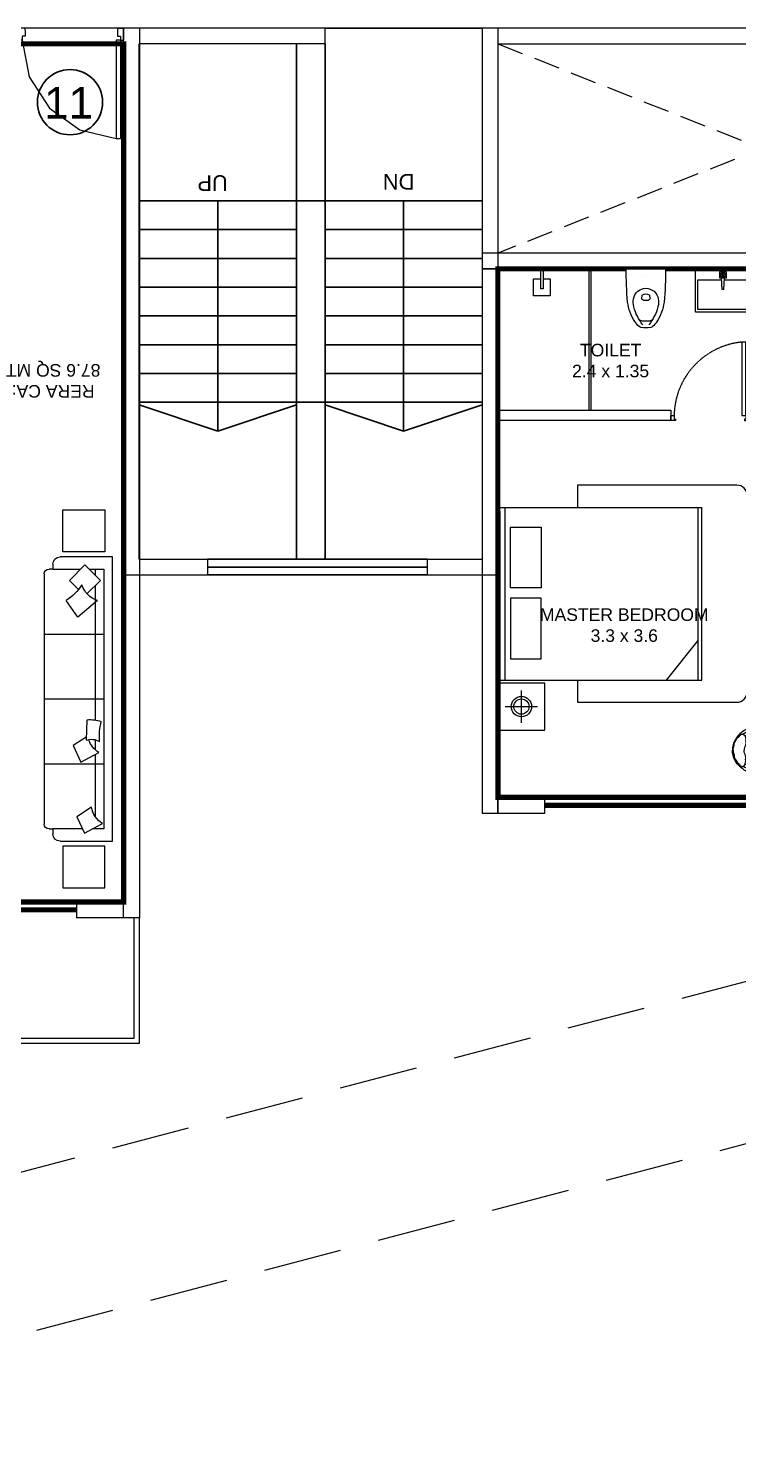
# Model space of a CAD drawing. Header units: inches. Extents: x 27644242 to 29005101, y -955243 to 216979.
# Drawn here: x 28719531 to 28726319, y -361762 to -348302 of the extents above; entities that cross this region are included whole.
import ezdxf

# ---------------------------------------------------------------- set-up
doc = ezdxf.new("R2010")
doc.units = ezdxf.units.IN
doc.header["$MEASUREMENT"] = 0
doc.set_wipeout_variables(frame=1)
for name, pattern in [('01-Xref Col Podium Lvl-1$0$HIDDEN', [0.375, 0.25, -0.125]), ('DASHED', [0.75, 0.5, -0.25]), ('DASHED2', [0.375, 0.25, -0.125]), ('HIDDEN', [0.375, 0.25, -0.125])]:
    doc.linetypes.add(name, pattern=pattern)
doc.layers.get('Defpoints').update_dxf_attribs({"color": 8})
for name, color, linetype, lineweight in [('AHC-A-DUCT', 14, 'HIDDEN', 5), ('DOOR', 4, 'Continuous', 0), ('DOORS', 1, 'Continuous', 9), ('ELEVATION', 40, 'Continuous', 13), ('FURN', 250, 'Continuous', 0), ('RVA Site Boundary', 17, 'Continuous', 15), ('WALL', 7, 'Continuous', 20), ('WINDOW', 162, 'Continuous', 13)]:
    doc.layers.add(name, color=color, linetype=linetype, lineweight=lineweight)
for name, color, linetype in [('KPA Elevation Line 3', 252, 'Continuous'), ('KPA General Plan Line', 1, 'Continuous'), ('KPA Glass', 152, 'Continuous'), ('KPA Stair Line', 253, 'Continuous'), ('KPA Text', 7, 'Continuous'), ('text', 7, 'Continuous')]:
    doc.layers.add(name, color=color, linetype=linetype)
doc.styles.add('AMITS', font='arial.ttf')
doc.styles.get("Standard").update_dxf_attribs({"font": 'swiss.ttf'})

# ---------------------------------------------------------------- blocks, each defined once
blk = doc.blocks.new('A$C6E20521E-flatten-1')
at = {"layer": 'DOORS', "color": 251}
for p, q in [((30, 115), (30, 1054)), ((70, 1054), (30, 1054)), ((70, 115), (70, 1054)), ((30, 115), (0, 115)), ((0, 0), (0, 115)), ((0, 0), (1000, 0)), ((30, 75), (30, 115)), ((30, 115), (70, 115)), ((60, 75), (30, 75)), ((60, 15), (60, 75)), ((940, 15), (940, 75)), ((940, 75), (970, 75)), ((970, 75), (970, 115)), ((970, 115), (1000, 115)), ((1000, 0), (1000, 115)), ((45, 0), (0, 0)), ((955, 0), (1000, 0))]:
    blk.add_line(p, q, dxfattribs=at)
for points in [[(970, 115), (902, 465), (709, 765), (417, 972), (70, 1054)], [(45, 0), (52, 2), (58, 7), (60, 15)], [(940, 15), (944, 4), (955, 0)]]:
    blk.add_lwpolyline(points, dxfattribs=at)
blk = doc.blocks.new('sofa-12')
at = {"color": 0, "linetype": 'ByBlock'}
for p, q in [((0.075, 0.612), (0.125, 0.612)), ((0.125, 0.612), (0.125, 0.65)), ((0.125, 0.612), (0.125, 0.327)), ((0.175, 0.7), (2.742, 0.7)), ((0.792, 0.7), (0.792, 0.087)), ((1.458, 0.7), (1.458, 0.087)), ((2.125, 0.7), (2.125, 0.087)), ((2.792, 0.65), (2.792, 0.612)), ((2.792, 0.612), (2.842, 0.612)), ((2.792, 0.306), (2.792, 0.612)), ((0, 0), (0, 0.537)), ((0.241, 0.442), (0.081, 0.283)), ((0.335, 0.347), (0.241, 0.442)), ((0.618, 0.356), (0.447, 0.473)), ((2.917, 0.537), (2.917, 0)), ((0.447, 0.154), (0.618, 0.356)), ((1.849, 0.268), (1.937, 0.402)), ((1.937, 0.402), (2.105, 0.325)), ((2.105, 0.325), (2.006, 0.141)), ((2.568, 0.214), (2.667, 0.364)), ((2.667, 0.364), (2.834, 0.286)), ((0.081, 0.283), (0.241, 0.124)), ((0.125, 0.24), (0.125, 0.087)), ((0.19, 0.175), (0.125, 0.175)), ((0.241, 0.124), (0.378, 0.261)), ((1.674, 0.175), (0.291, 0.175)), ((1.671, 0.261), (1.882, 0.27)), ((1.98, 0.175), (1.877, 0.175)), ((2.665, 0.175), (2.024, 0.175)), ((2.834, 0.286), (2.736, 0.102)), ((2.792, 0.175), (2.775, 0.175)), ((2.792, 0.087), (2.792, 0.206)), ((2.917, 0), (0, 0)), ((0.125, 0.087), (2.792, 0.087))]:
    blk.add_line(p, q, dxfattribs=at)
for centre, radius, start, end in [((0.075, 0.537), 0.075, 90, 180), ((0.175, 0.65), 0.05, 90, 180), ((2.742, 0.65), 0.05, 0, 90), ((2.842, 0.537), 0.075, 0, 90), ((0.025, 0.736), 0.497, 301.9301, 328.0699), ((0.211, 0.077), 0.248, 18.0785, 71.9215), ((2.044, 0.231), 0.374, 175.4155, 198.0697), ((2.038, 0.215), 0.166, 160.8325, 209.9235), ((1.796, 0.008), 0.249, 32.3301, 71.5057), ((2.526, -0.031), 0.249, 32.3301, 80.157), ((1.845, -0.512), 0.646, 85.599, 104.0402)]:
    blk.add_arc(centre, radius, start, end, dxfattribs=at)
blk = doc.blocks.new('HDHDHDHDHDHDH')
at = {"layer": 'Defpoints', "ltscale": 500}
blk.add_lwpolyline([(27606280, -57814, 50, 50, 0), (27610280, -57814, 50, 50, 0), (27610280, -55564, 50, 50, 0), (27610430, -55564, 50, 50, 0), (27610430, -55664, 50, 50, 0), (27612230, -55664, 50, 50, 0), (27612230, -56414, 50, 50, 0), (27613680, -56414, 50, 50, 0), (27613680, -57814, 50, 50, 0), (27617880, -57814, 50, 50, 0), (27617880, -54814, 50, 50, 0), (27617080, -54814, 50, 50, 0), (27617080, -53214, 50, 50, 0), (27617880, -53214, 50, 50, 0), (27617880, -49614, 50, 50, 0), (27613580, -49614, 50, 50, 0), (27613580, -49614, 50, 50, 0), (27609880, -49614, 50, 50, 0), (27609880, -49614, 50, 50, 0), (27606280, -49614, 50, 50, 0), (27606280, -57814, 50, 50, 0)], format="xyseb", dxfattribs=at)
at = {"layer": 'ELEVATION', "ltscale": 500}
for p, q in [((27609980, -48264), (27606130, -48264)), ((27606130, -48264), (27606130, -49464)), ((27609930, -48314), (27606180, -48314)), ((27606180, -48314), (27606180, -49464))]:
    blk.add_line(p, q, dxfattribs=at)
at = {"layer": 'FURN', "ltscale": 500, "elevation": 0}
for points in [[(27606460, -49748), (27606460, -50148), (27606860, -50148), (27606860, -49748)], [(27606460, -53360), (27606460, -52960), (27606860, -52960), (27606860, -53360)]]:
    blk.add_lwpolyline(points, close=True, dxfattribs=at)
at = {"layer": 'WALL'}
for p, q in [((27606130, -49464), (27606730, -49464)), ((27606130, -57964), (27606130, -49464)), ((27606280, -49464), (27606280, -57964)), ((27606280, -49614), (27606730, -49614))]:
    blk.add_line(p, q, dxfattribs=at)
at = {"layer": 'WALL', "ltscale": 500}
for p, q in [((27606730, -49614), (27606730, -49464)), ((27606130, -57964), (27606280, -57964))]:
    blk.add_line(p, q, dxfattribs=at)
at = {"layer": 'WINDOW', "ltscale": 500, "const_width": 50}
blk.add_lwpolyline([(27606730, -49539), (27609630, -49539)], dxfattribs=at)
at = {"layer": 'FURN', "ltscale": 1000, "xscale": -931.2742623500526, "yscale": 931.2742623500526, "zscale": 931.2742623500526, "rotation": 270}
blk.add_blockref('sofa-12', (27606387, -52912), dxfattribs=at)
at = {"layer": 'WALL', "ltscale": 500}
blk.add_blockref('A$C6E20521E-flatten-1', (27606280, -57964), dxfattribs=at)
at = {"layer": 'text', "ltscale": 100, "insert": (27607811, -54434), "char_height": 120, "width": 1715.23, "attachment_point": 3, "style": 'AMITS'}
blk.add_mtext('\\pxqc;RERA CA: \\P87.6 SQ MT', dxfattribs=at)
blk = doc.blocks.new('A$C69BC79EC')
for p, q in [((980, 3480), (230, 3230)), ((980, 1280), (980, 3480)), ((1730, 3230), (980, 3480)), ((2755, 3480), (2005, 3230)), ((2755, 1280), (2755, 3480)), ((3505, 3230), (2755, 3480))]:
    blk.add_line(p, q)
at = {"layer": 'KPA Elevation Line 3'}
for p, q in [((1730, 1280), (1730, 3480)), ((2005, 3480), (2005, 1280)), ((1730, 3205), (2005, 3205)), ((1730, 1280), (2005, 1280))]:
    blk.add_line(p, q, dxfattribs=at)
at = {"layer": 'KPA General Plan Line'}
blk.add_line((1730, -370), (230, -370), dxfattribs=at)
at = {"layer": 'KPA Glass', "ltscale": 500}
for p, q in [((2855, 4855), (755, 4855)), ((2855, 4780), (755, 4780)), ((2855, 4705), (755, 4705))]:
    blk.add_line(p, q, dxfattribs=at)
at = {"layer": 'KPA Stair Line', "ltscale": 500}
for p, q in [((1730, 3205), (1730, 4705)), ((2005, 3205), (2005, 4705)), ((1730, 1280), (1730, -220)), ((2005, 1280), (2005, -220))]:
    blk.add_line(p, q, dxfattribs=at)
at = {"layer": 'KPA Stair Line'}
for p, q in [((230, 3205), (1730, 3205)), ((2005, 3205), (3505, 3205)), ((230, 2930), (1730, 2930)), ((2005, 2930), (3505, 2930)), ((230, 2655), (1730, 2655)), ((2005, 2655), (3505, 2655)), ((230, 2380), (1730, 2380)), ((2005, 2380), (3505, 2380)), ((230, 2105), (1730, 2105)), ((2005, 2105), (3505, 2105)), ((230, 1830), (1730, 1830)), ((2005, 1830), (3505, 1830)), ((230, 1555), (1730, 1555)), ((2005, 1555), (3505, 1555)), ((230, 1280), (1730, 1280)), ((3505, 1280), (2005, 1280)), ((2005, 1280), (3505, 1280))]:
    blk.add_line(p, q, dxfattribs=at)
at = {"layer": 'WALL', "ltscale": 500}
for p, q in [((755, 4855), (80, 4855)), ((80, -370), (80, 4855)), ((755, 4705), (755, 4855)), ((2855, 4705), (2855, 4855)), ((3655, 4855), (2855, 4855)), ((3655, 4855), (3655, -370)), ((755, 4705), (230, 4705)), ((230, -370), (230, 4705)), ((3505, 4705), (2855, 4705)), ((3505, 4705), (3505, -220)), ((1730, -220), (3505, -220)), ((1730, -220), (1730, -370)), ((80, -370), (230, -370)), ((1730, -370), (3655, -370))]:
    blk.add_line(p, q, dxfattribs=at)
at = {"layer": 'KPA Text', "extrusion": (-0.021168, 5.594e-15, 0.999776)}
for s, p in [('DN', (-1023, 877, -18)), ('UP', (-1035, 2659, -55))]:
    blk.add_text(s, height=150, rotation=90, dxfattribs=at).set_placement(p)
blk = doc.blocks.new('edddew234')
at = {"layer": 'FURN', "linetype": 'Continuous', "extrusion": (5.00305e-08, 8.66553e-08, 1)}
for p, q in [((1391, 2058, 0), (1391, 1750, 0)), ((1545, 1904, 0), (1237, 1904, 0))]:
    blk.add_line(p, q, dxfattribs=at)
at = {"layer": 'FURN', "ltscale": 0.05, "extrusion": (5.00305e-08, 8.66553e-08, 1)}
for p, q in [((1616, 1650, 0), (-334, 1650, 0)), ((-334, 1650, 0), (-334, 0, 0)), ((6, 1650, 0), (-299, 1271, 0)), ((-299, 1650, 0), (-299, 0, 0)), ((1547, 1650, 0), (1547, 0, 0)), ((1616, 1650, 0), (1616, 0, 0)), ((1616, 0, 0), (-334, 0, 0))]:
    blk.add_line(p, q, dxfattribs=at)
blk.add_lwpolyline([(1166, 1679), (1616, 1679), (1616, 2129), (1166, 2129)], close=True, dxfattribs=at)
at = {"layer": 'FURN', "linetype": 'Continuous', "extrusion": (5.00305e-08, 8.66553e-08, 1)}
for points in [[(1494, 1449), (1203, 1449), (1203, 869), (1494, 869)], [(1494, 190), (1203, 190), (1203, 769), (1494, 769)]]:
    blk.add_lwpolyline(points, close=True, dxfattribs=at)
for radius in [97, 72.8]:
    blk.add_circle((1391, 1904), radius, dxfattribs=at)
blk = doc.blocks.new('CHAIR3A')
at = {"linetype": 'ByBlock'}
blk.add_line((-52, -301), (-52, 301), dxfattribs=at)
for points in [[(-52, 301, -0.003941), (-52, 301, 0.024434), (-3, 299, 0.045583), (106, 303, -0.150789), (371, 255, -0.143435), (506, 126, -0.142303), (537, 0, -2.98005)], [(-52, 267, 0.057605), (62, 255, -0.038875), (238, 255, -0.121281), (406, 199, -1.697813)], [(-52, 267, 0.057605), (62, 255, -0.038875), (238, 255, -0.121281), (406, 199, -1.697813)], [(68, 254, 0.173618), (87, 244, 0.0594), (126, 241, -0.149572), (381, 173, 1.755029)], [(68, 254, 0.173618), (87, 244, 0.0594), (126, 241, -0.149572), (381, 173, 1.755029)], [(529, 0, 0.08954), (521, 43, -0.106296), (517, 70, 0.127969), (512, 95, 0.046207), (480, 147, 0.087077), (465, 161, -0.116175), (440, 187, 0.417123), (406, 196, 0.303615), (375, 132, -0.099252), (373, 96, 0.17219), (376, 68, -0.081748), (395, 0, 1.609398)], [(529, 0, 0.08954), (521, 43, -0.106296), (517, 70, 0.127969), (512, 95, 0.046207), (480, 147, 0.087077), (465, 161, -0.116175), (440, 187, 0.417123), (406, 196, 0.303615), (375, 132, -0.099252), (373, 96, 0.17219), (376, 68, -0.081748), (395, 0, 1.609398)], [(-52, -301, 0.003941), (-52, -300, -0.024434), (-3, -299, -0.045583), (106, -303, 0.150789), (371, -255, 0.143435), (506, -126, 0.142303), (537, 0, 2.98005)], [(529, 0, -0.08954), (521, -43, 0.106296), (517, -70, -0.127969), (512, -95, -0.046207), (480, -147, -0.087077), (465, -161, 0.116175), (440, -187, -0.417123), (406, -196, -0.303615), (375, -132, 0.099252), (373, -96, -0.17219), (376, -68, 0.081748), (395, 0, -1.609398)], [(529, 0, -0.08954), (521, -43, 0.106296), (517, -70, -0.127969), (512, -95, -0.046207), (480, -147, -0.087077), (465, -161, 0.116175), (440, -187, -0.417123), (406, -196, -0.303615), (375, -132, 0.099252), (373, -96, -0.17219), (376, -68, 0.081748), (395, 0, -1.609398)], [(68, -254, -0.173618), (87, -244, -0.0594), (126, -241, 0.149572), (381, -173, -1.755029)], [(68, -254, -0.173618), (87, -244, -0.0594), (126, -241, 0.149572), (381, -173, -1.755029)], [(-52, -267, -0.057605), (62, -255, 0.038875), (238, -255, 0.121281), (406, -199, 1.697813)], [(-52, -267, -0.057605), (62, -255, 0.038875), (238, -255, 0.121281), (406, -199, 1.697813)]]:
    blk.add_lwpolyline(points, format="xyb", dxfattribs=at)
blk = doc.blocks.new('09CH600A')
at = {"linetype": 'ByBlock'}
blk.add_wipeout([(-275, 0), (275, 0), (274, -35), (277, -145), (278, -240), (261, -323), (234, -387), (193, -448), (142, -494), (109, -515), (34, -539), (-15, -540), (-54, -535), (-102, -518), (-170, -471), (-211, -424), (-233, -388), (-250, -350), (-273, -270), (-279, -219), (-278, -158), (-273, -96), (-273, -53), (-274, -23), (-275, -1)], dxfattribs=at)
at = {"linetype": 'ByBlock', "xscale": 0.9151414309484192, "yscale": 0.9151414309484192, "zscale": 0.9151414309484192, "rotation": 270.0696394041314}
blk.add_blockref('CHAIR3A', (0, -48), dxfattribs=at)
blk = doc.blocks.new('DOOR_750')
at = {"layer": 'DOOR'}
for points in [[(-70, 50), (-32, 50), (-32, 750), (-70, 750)], [(-750, 50), (-718, 50), (-718, 12), (-705, 12), (-705, 0), (-750, 0)], [(0, 50), (-32, 50), (-32, 12), (-45, 12), (-45, 0), (0, 0)]]:
    blk.add_lwpolyline(points, close=True, dxfattribs=at)
at = {"layer": 'DOOR', "linetype": 'DASHED', "ltscale": 10}
blk.add_arc((-2, 38), 715, 95.4221, 179.0403, dxfattribs=at)
blk = doc.blocks.new('A$C3D5F2F58')
at = {"color": 0, "linetype": 'ByBlock'}
blk.add_wipeout([(188, 0), (-188, 0), (-185, -125), (-183, -194), (-179, -263), (-176, -302), (-170, -349), (-151, -415), (-144, -433), (-131, -459), (-112, -495), (-106, -504), (-86, -530), (-72, -545), (-64, -553), (-56, -558), (-41, -562), (-23, -564), (3, -565), (30, -563), (47, -561), (56, -558), (74, -543), (101, -511), (135, -451), (158, -392), (171, -340), (179, -260), (185, -136), (187, -46)], dxfattribs=at)
for p, q in [((-188, 0), (188, 0)), ((0, -63), (0, -63)), ((-38, -282), (-36, -255)), ((36, -255), (38, -282)), ((-24, -298), (24, -298)), ((-43, -497), (43, -497))]:
    blk.add_line(p, q, dxfattribs=at)
at = {"color": 0, "linetype": 'ByBlock', "extrusion": (0, 0, -1)}
for centre, major_axis, ratio, start_param, end_param in [((3903, 5), (4088, 164), 0.940247, 3.100232, 3.182953), ((-3903, 5), (-4088, 164), 0.940247, 3.100232, 3.182953), ((0, -305), (84.4, 84.4), 1, 4.07333, 6.922251), ((-27, -256), (6.03, 6.03), 1, 4.01894, 4.852375), ((0, -292), (-38.2, 38.2), 1, 0.139988, 1.430816), ((27, -256), (6.03, 6.03), 1, -0.139979, 0.693472), ((276, -258), (321, 321), 1, 3.353441, 3.79389), ((87, -319), (147, 147), 1, 3.705861, 4.079165), ((326, -246), (-323, 323), 1, 4.816657, 5.23508), ((-24, -284), (10, 10), 1, 2.356198, 4.018929), ((24, -284), (-10, 10), 1, 2.264265, 3.926995), ((-326, -246), (-323, 323), 1, 2.618909, 3.037332), ((-276, -258), (-321, 321), 1, 2.489302, 2.929752), ((-87, -319), (-147, 147), 1, 2.204028, 2.577331), ((119, -350), (193, 193), 1, 3.092098, 3.328462), ((-43, -474), (16.1, 16.1), 1, 2.356198, 3.387836), ((43, -474), (16.1, 16.1), 1, 1.324559, 2.356198), ((-119, -350), (193, 193), 1, 1.383935, 1.620298), ((-41, -527), (24.1, 24.1), 1, 2.528301, 3.092099), ((0, -292), (-193, 193), 1, 3.75489, 4.099099), ((41, -527), (24.1, 24.1), 1, 1.620298, 2.184095)]:
    blk.add_ellipse(centre, major_axis=major_axis, ratio=ratio, start_param=start_param, end_param=end_param, dxfattribs=at)
blk = doc.blocks.new('A$C3E645E75')
at = {"extrusion": (0, 0, -1), "zscale": -0.9999999999999998, "rotation": 179.9999999999989}
blk.add_blockref('A$C3D5F2F58', (0, 0), dxfattribs=at)
blk = doc.blocks.new('A$C3C731254-flat-1')
at = {"layer": 'FURN'}
for p, q in [((-77430, -2820), (-77431, -2802)), ((-77430, -2802), (-77318, -2797)), ((-77430, -2820), (-77318, -2825))]:
    blk.add_line(p, q, dxfattribs=at)
for points in [[(-77233, -3061), (-77648, -3061), (-77648, -2547), (-77233, -2547)], [(-77263, -2843), (-77263, -2778), (-77318, -2778), (-77318, -2843)], [(-77275, -2831), (-77275, -2791), (-77306, -2791), (-77306, -2831)], [(-77287, -2819), (-77287, -2803), (-77293, -2803), (-77293, -2819)]]:
    blk.add_lwpolyline(points, close=True, dxfattribs=at)
blk.add_lwpolyline([(-77339, -2824), (-77339, -3036), (-77623, -3036), (-77623, -2572), (-77339, -2572), (-77339, -2798)], dxfattribs=at)
blk = doc.blocks.new('A$C3A956F37-flat-1')
at = {"layer": 'FURN'}
blk.add_line((-168, 90), (0, 90), dxfattribs=at)
for points in [[(-97, 67), (-97, 0), (-259, 0), (-259, 161), (-97, 161), (-97, 90)], [(0, 67), (-191, 67), (-191, 90), (-168, 90)]]:
    blk.add_lwpolyline(points, dxfattribs=at)
blk = doc.blocks.new('ddd')
at = {"layer": 'Defpoints', "ltscale": 500, "elevation": 0}
blk.add_lwpolyline([(1120, 6400, 50, 50, 0), (1120, 4150, 50, 50, 0), (970, 4150, 50, 50, 0), (970, 4250, 50, 50, 0), (-679, 4250, 50, 50, 0), (-679, 2800, 50, 50, 0), (-2578, 2800, 50, 50, 0), (-2578, 4250, 50, 50, 0), (-4979, 4250, 50, 50, 0), (-4978, -800, 50, 50, 0), (-1579, -800, 50, 50, 0), (-1579, -1501, 50, 50, 0), (1070, -1500, 50, 50, 0), (1070, -1500, 50, 50, 0), (5120, -1500, 50, 50, 0), (5120, -800, 50, 50, 0), (8220, -800, 50, 50, 0), (8220, 2799, 50, 50, 0), (7320, 2800, 50, 50, 0), (7320, 4250, 50, 50, 0), (5120, 4250, 50, 50, 0), (5120, 6400, 50, 50, 0), (1120, 6400, 50, 50, 0)], format="xyseb", dxfattribs=at)
at = {"layer": 'FURN', "ltscale": 500}
for p, q in [((-4107, 2900, 0), (-4107, 4250, 0)), ((-4087, 2900, 0), (-4087, 4250, 0))]:
    blk.add_line(p, q, dxfattribs=at)
at = {"layer": 'FURN', "ltscale": 1000, "elevation": 0}
blk.add_lwpolyline([(-4219, 321), (-4219, 109), (-2697, 109, 0.414214), (-2597, 209), (-2597, 2083, 0.414214), (-2697, 2183), (-4219, 2183), (-4219, 1971)], format="xyb", dxfattribs=at)
at = {"layer": 'WALL', "color": 7, "ltscale": 500}
blk.add_line((-4529, -951, 0), (-4529, -801, 0), dxfattribs=at)
at = {"layer": 'WALL', "ltscale": 500, "elevation": 0}
for points in [[(-5129, 4250), (-2428, 4250), (-2428, 4400), (-5129, 4400)], [(-4979, 2800), (-4979, 2900), (-3328, 2900), (-3328, 2800)]]:
    blk.add_lwpolyline(points, close=True, dxfattribs=at)
at = {"layer": 'WALL', "color": 7, "ltscale": 500, "elevation": 0}
blk.add_lwpolyline([(-5129, -951), (-4979, -951), (-4979, 4250), (-5129, 4250)], close=True, dxfattribs=at)
blk.add_lwpolyline([(-4529, -801), (-4979, -801), (-4979, -951), (-4529, -951)], dxfattribs=at)
at = {"layer": 'WINDOW', "ltscale": 500, "const_width": 50, "elevation": 0}
blk.add_lwpolyline([(-4529, -876), (-1657, -875)], dxfattribs=at)
at = {"rotation": 89.99999999999125}
for name, p in [('A$C3A956F37-flat-1', (-4478, 4250, 0)), ('A$C3C731254-flat-1', (-5639, 81483, 0))]:
    blk.add_blockref(name, p, dxfattribs=at)
at = {"layer": 'DOOR'}
blk.add_blockref('DOOR_750', (-2578, 2800, 0), dxfattribs=at)
at = {"layer": 'FURN', "ltscale": 500, "rotation": 180}
blk.add_blockref('edddew234', (-3363, 1971, 0), dxfattribs=at)
at = {"layer": 'text', "ltscale": 100, "char_height": 120, "width": 1715.23, "style": 'AMITS'}
for s, insert, attachment_point in [('\\pxqc;TOILET\\P2.4 x 1.35', (-3044, 3212, 0), 9), ('\\pxqc;MASTER BEDROOM\\P3.3 x 3.6', (-4629, 684, 0), 7)]:
    blk.add_mtext(s, dxfattribs=dict(at, insert=insert, attachment_point=attachment_point))
at = {"layer": 'FURN', "xscale": -1, "rotation": 180.0002197302561}
blk.add_blockref('A$C3E645E75', (-3565, 4250, 0), dxfattribs=at)
at = {"layer": 'FURN', "ltscale": 500, "extrusion": (-3.36806e-11, 4.27313e-09, 1), "xscale": 0.8499999999999999, "yscale": 0.8499999999999999, "zscale": 0.8500000000000002, "rotation": 269.9303605929671}
blk.add_blockref('09CH600A', (-2279, -350, 0), dxfattribs=at)

msp = doc.modelspace()

# ---------------------------------------------------------------- linework, layer by layer
at = {"layer": 'WALL', "ltscale": 500}
msp.add_lwpolyline([(28724017.3, -348451.7), (28729915.8, -348451.7), (28729915.8, -348301.7), (28724017.3, -348301.7)], close=True, dxfattribs=at)

# ---------------------------------------------------------------- block references
at = {"layer": 'WALL', "ltscale": 500, "rotation": 180}
msp.add_blockref('HDHDHDHDHDHDH', (56326722.4, -406265.5), dxfattribs=at)

# ---------------------------------------------------------------- next in the draw order: linework, layer by layer
at = {"layer": 'text', "color": 1, "ltscale": 500}
msp.add_circle((28719930.2, -349009.3), 311.4, dxfattribs=at)

# ---------------------------------------------------------------- next in the draw order: block references
at = {"ltscale": 500, "rotation": 180}
msp.add_blockref('A$C69BC79EC', (28724097.3, -348671.7), dxfattribs=at)

# ---------------------------------------------------------------- next in the draw order: texts
at = {"layer": 'text', "color": 1, "ltscale": 100, "insert": (28719544.3, -348864.8), "char_height": 300, "width": 744.906, "attachment_point": 1, "style": 'AMITS'}
msp.add_mtext('\\pxqc;11', dxfattribs=at)

# ---------------------------------------------------------------- next in the draw order: block references
at = {"layer": 'KPA Stair Line', "ltscale": 500}
msp.add_blockref('ddd', (28728995.9, -354851.3, 0), dxfattribs=at)

# ---------------------------------------------------------------- next in the draw order: linework, layer by layer
at = {"layer": 'AHC-A-DUCT', "linetype": 'DASHED2', "ltscale": 1000}
for p, q in [((28729065.8, -348451.7), (28724017.2, -350451.6)), ((28724017.3, -348451.7), (28729065.8, -350451.7))]:
    msp.add_line(p, q, dxfattribs=at)
at = {"layer": 'RVA Site Boundary', "linetype": '01-Xref Col Podium Lvl-1$0$HIDDEN', "ltscale": 3000}
for points in [[(28749256.9, -355932.4), (28741955.5, -356349.3), (28733624.9, -357107.6), (28733013.3, -357237.4), (28732304, -357405.5), (28713285.1, -362409.1), (28711605.9, -362885.9), (28711440.2, -362932.6), (28710425.7, -363168.6), (28709966.3, -363274.3), (28709865.1, -363302.8), (28706230.5, -354885), (28698771.7, -337770.7), (28697412.5, -334698.2), (28698061.3, -334689.7), (28714626.9, -334525.5), (28721180.9, -334584.5), (28728668.1, -334562.4), (28742981.5, -334567.7), (28767232.3, -334586.7)], [(28749146.1, -354436.3), (28741844.7, -354853.2), (28733400.5, -355621.8), (28732684.5, -355773.7), (28731940.1, -355950.2), (28712889.4, -360962.2), (28711197.7, -361442.5), (28711066.7, -361479.4), (28710744.1, -361554.5), (28707606.6, -354288), (28700145.1, -337167.6), (28699705.3, -336173.5), (28714627.6, -336025.6), (28721176.3, -336084.5), (28728670, -336062.4), (28742980.7, -336067.7), (28767228.6, -336086.7)]]:
    msp.add_lwpolyline(points, dxfattribs=at)

doc.saveas('drawing.dxf')
